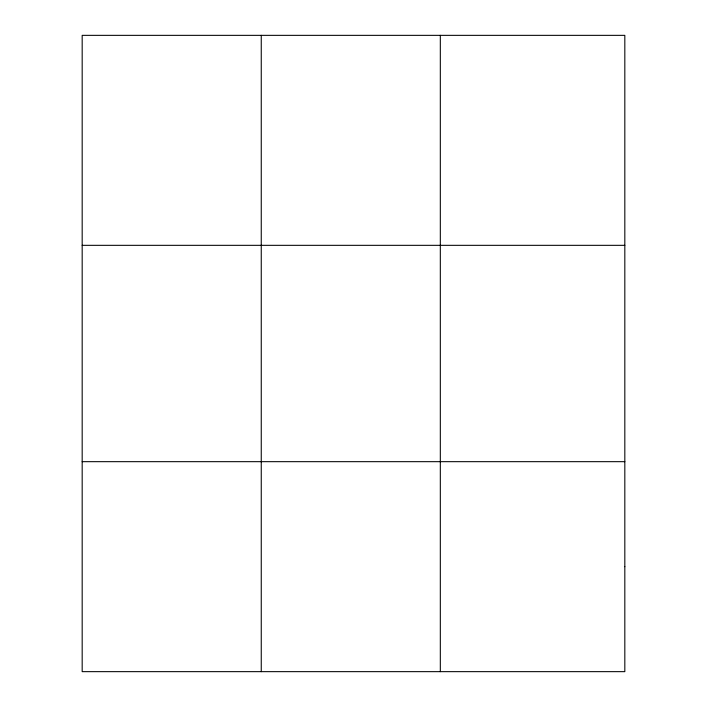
<?xml version="1.0" encoding="UTF-8"?>
<svg xmlns="http://www.w3.org/2000/svg" width="707" height="707" viewBox="0 0 707 707"><rect width="100%" height="100%" fill="white"/><g stroke="black" fill="none" stroke-linecap="round" stroke-linejoin="round"><path stroke-width="1.06" d="M261.254 671.65L261.254 35.35M440.32 671.65L440.32 35.35M82.18 245.329L624.82 245.329M82.18 461.671L624.82 461.671M624.82 566.661L624.82 671.65L82.18 671.65L82.18 35.35L624.82 35.35L624.82 566.661"/></g></svg>
